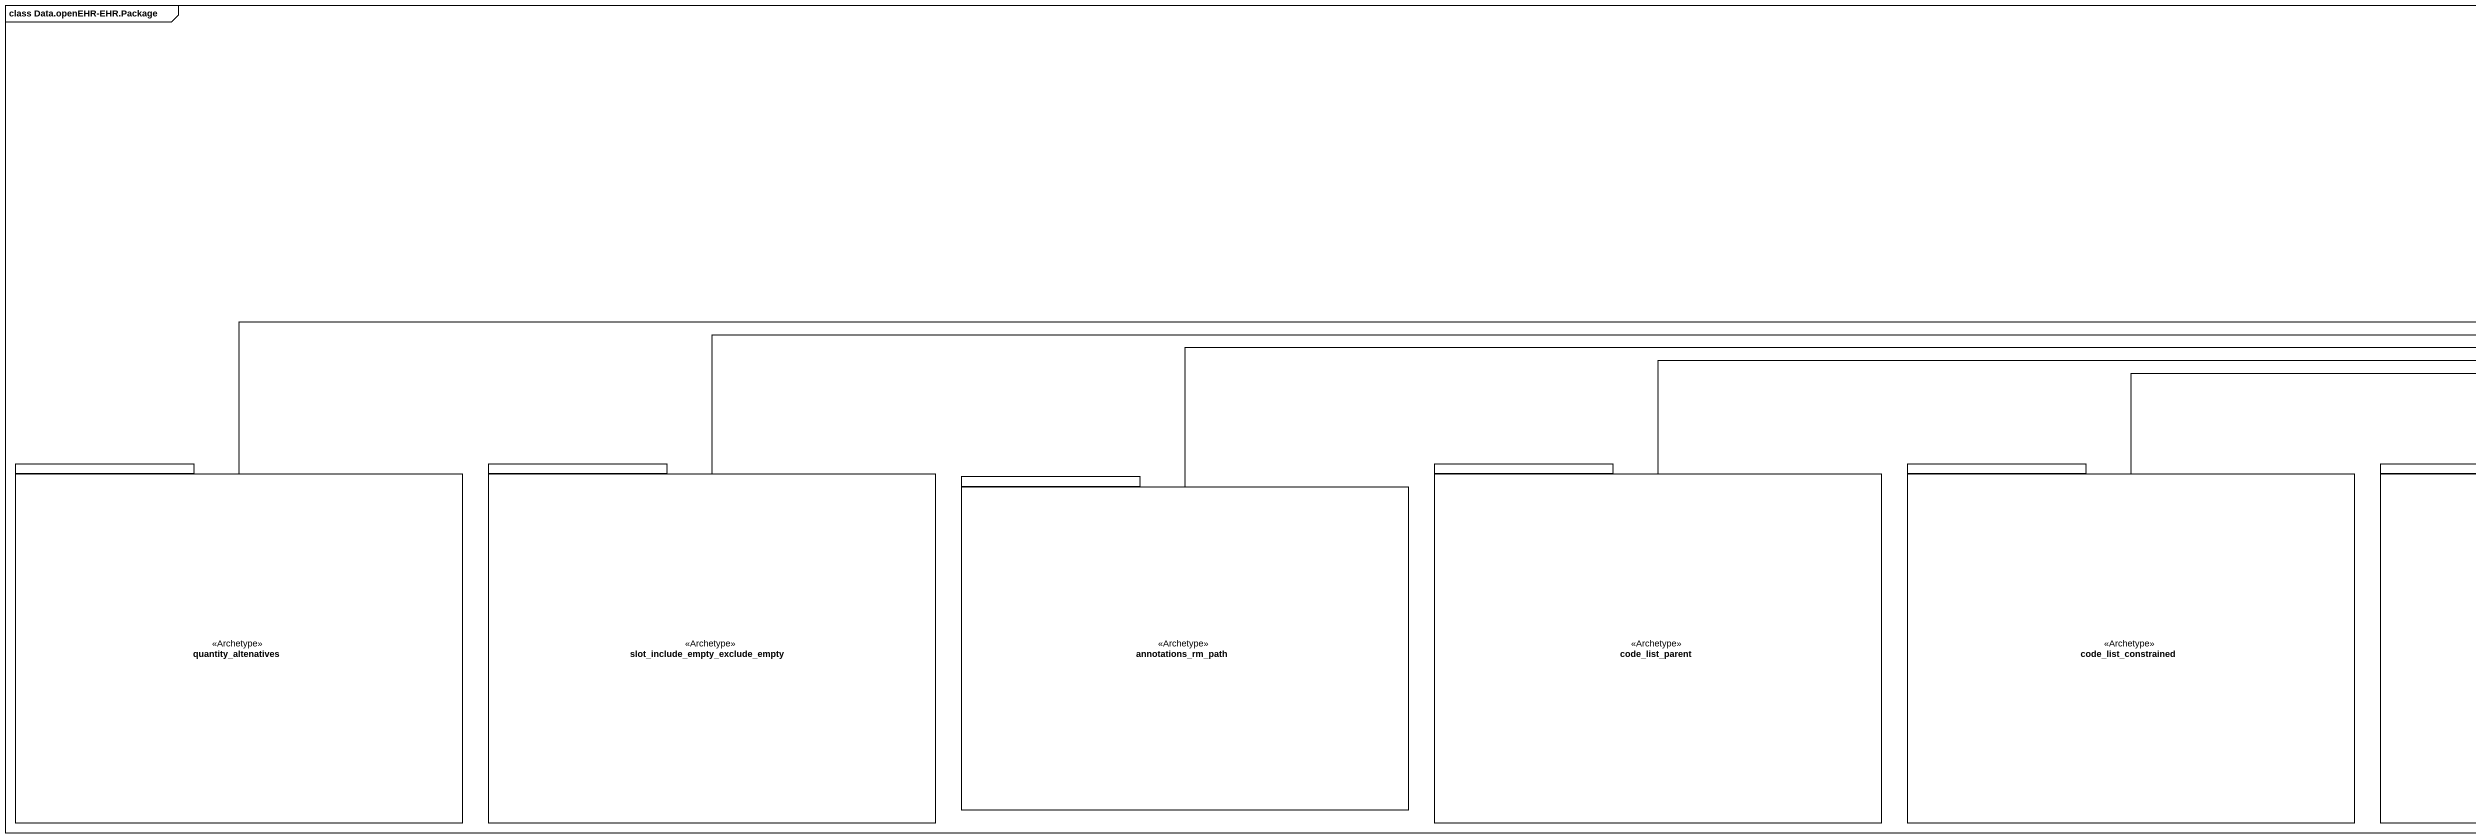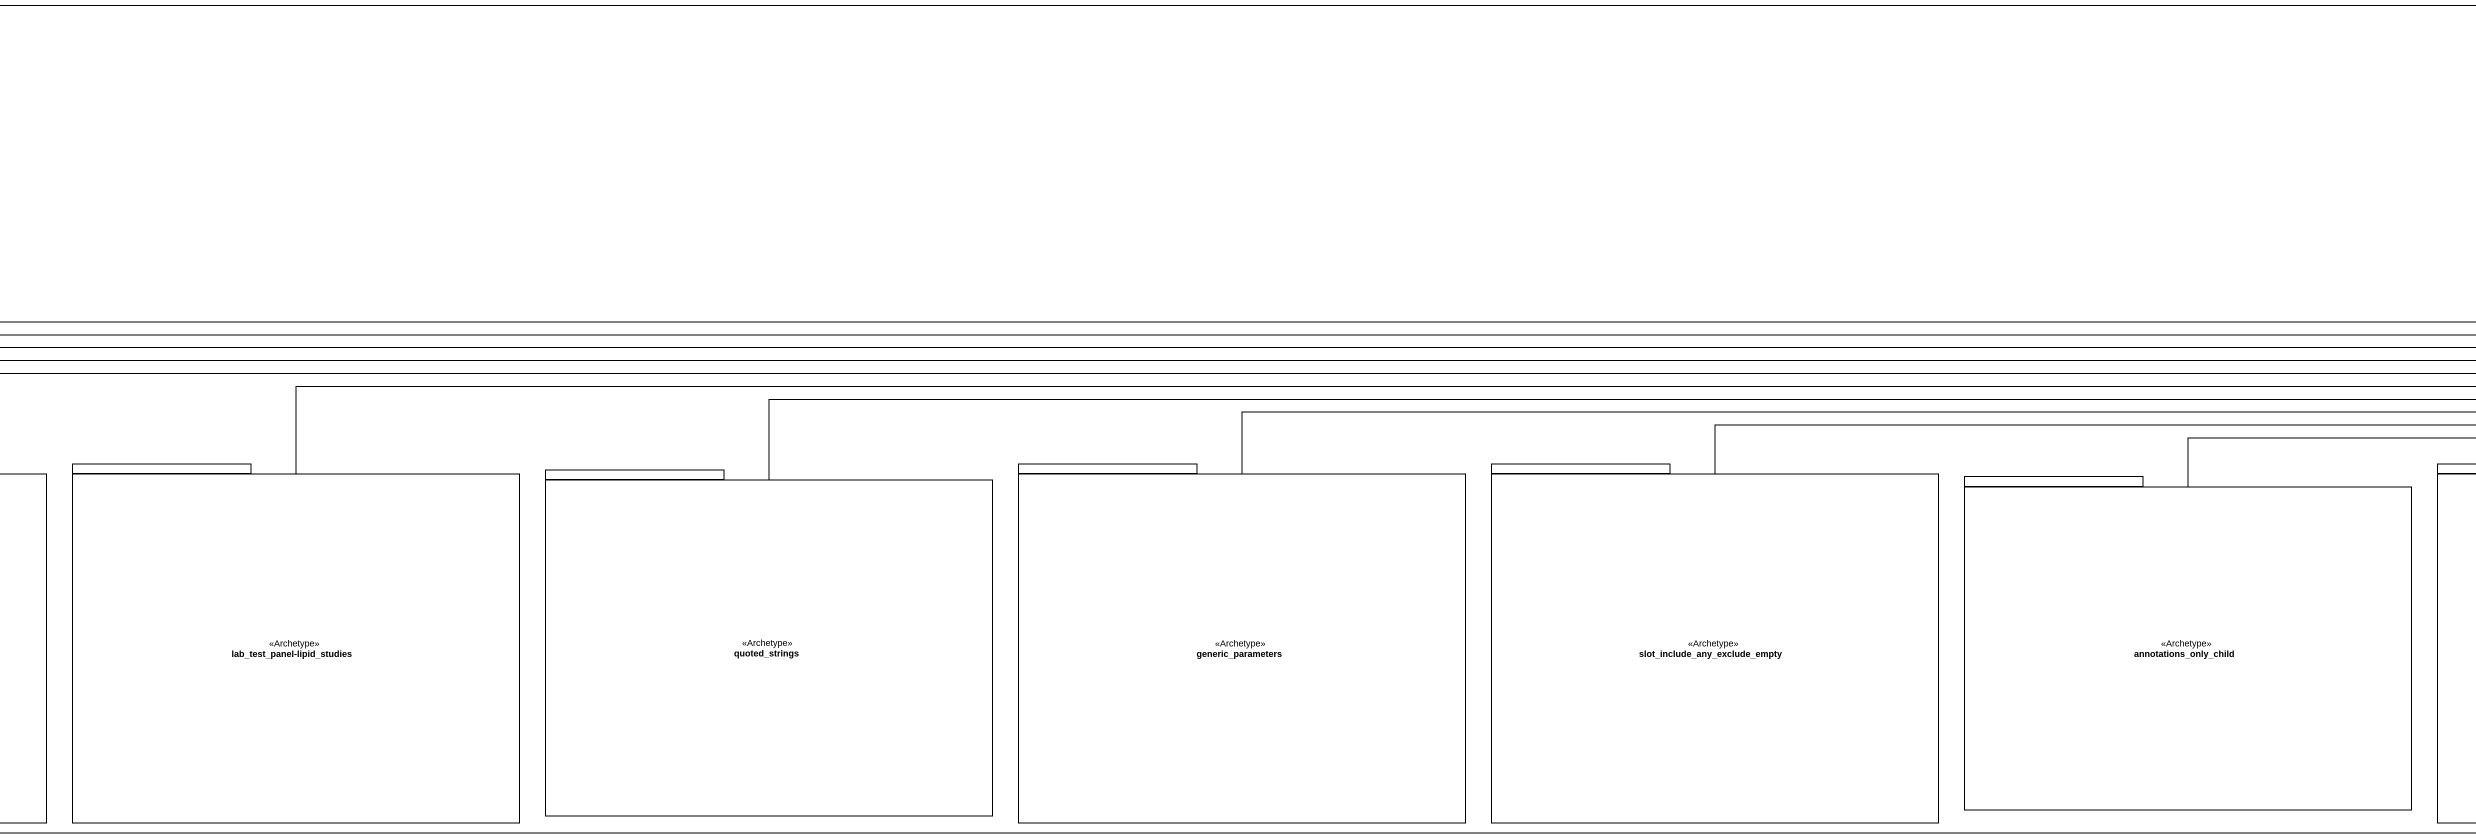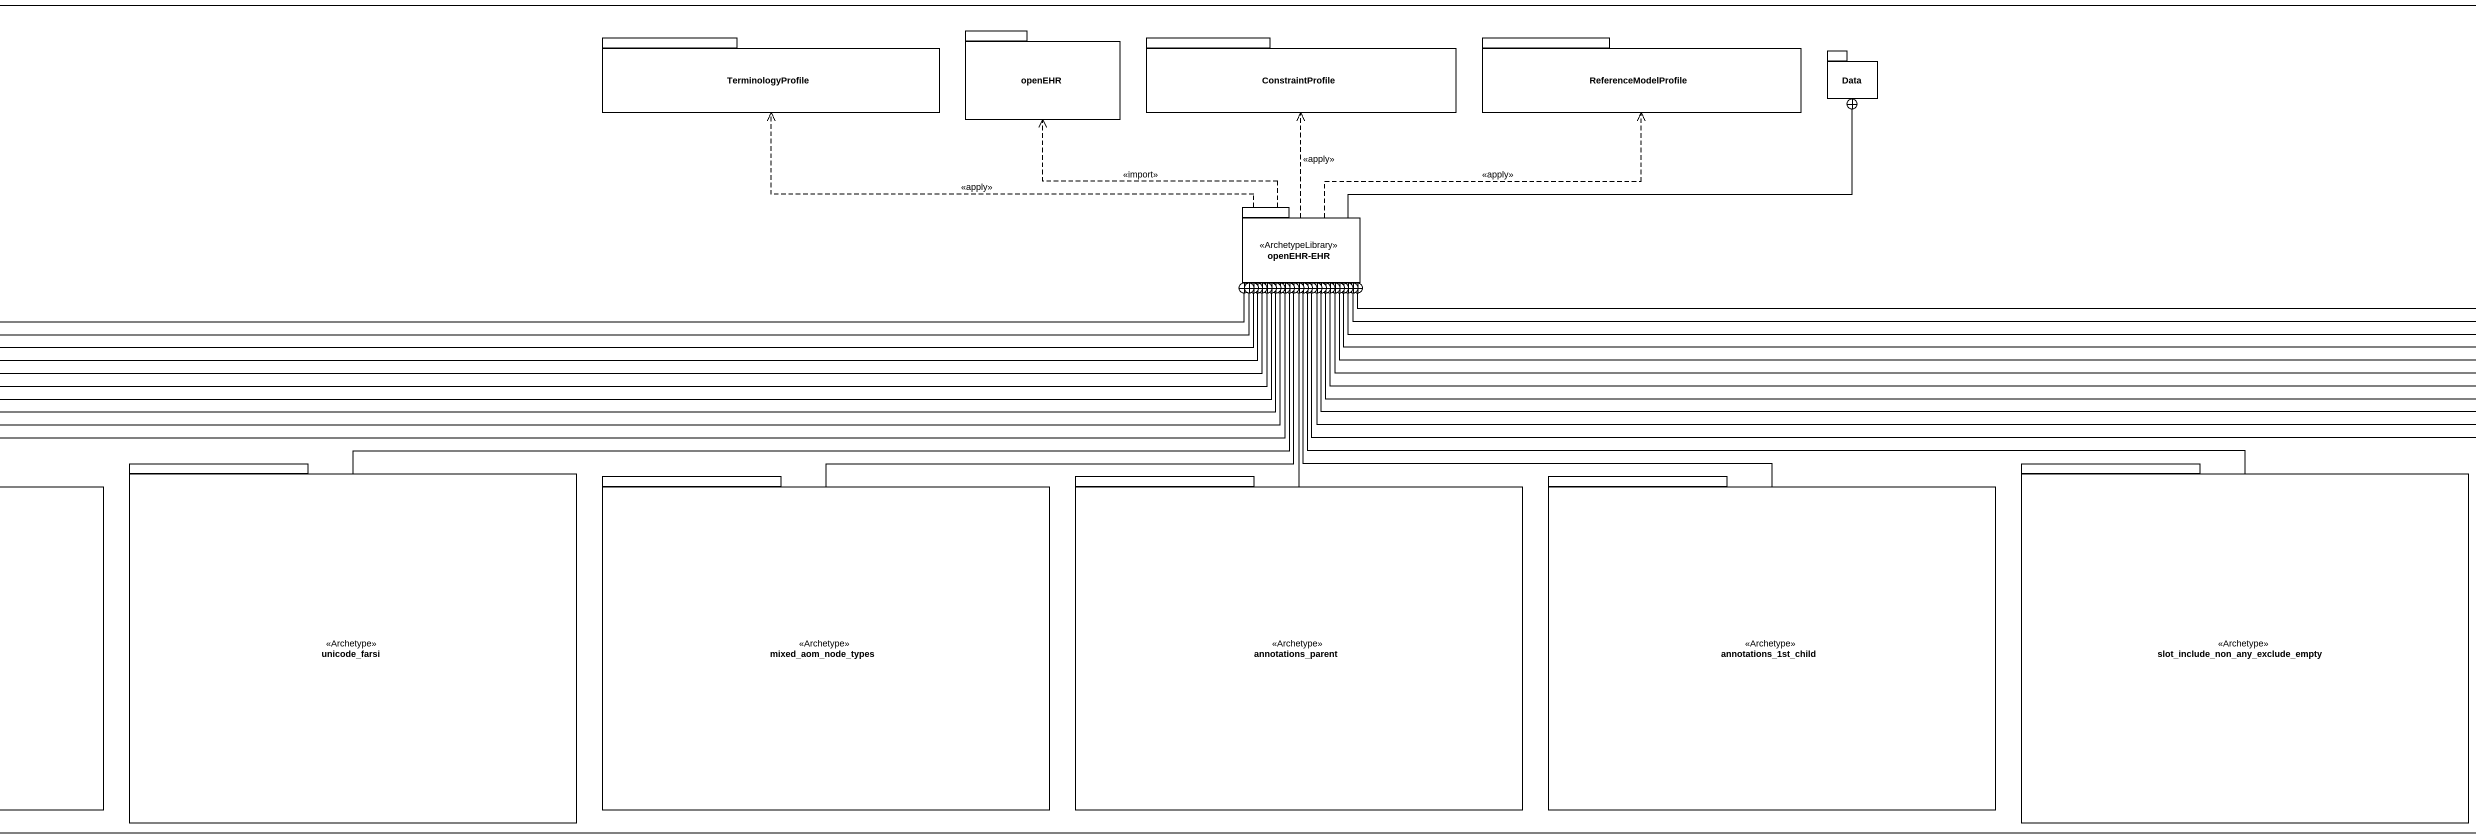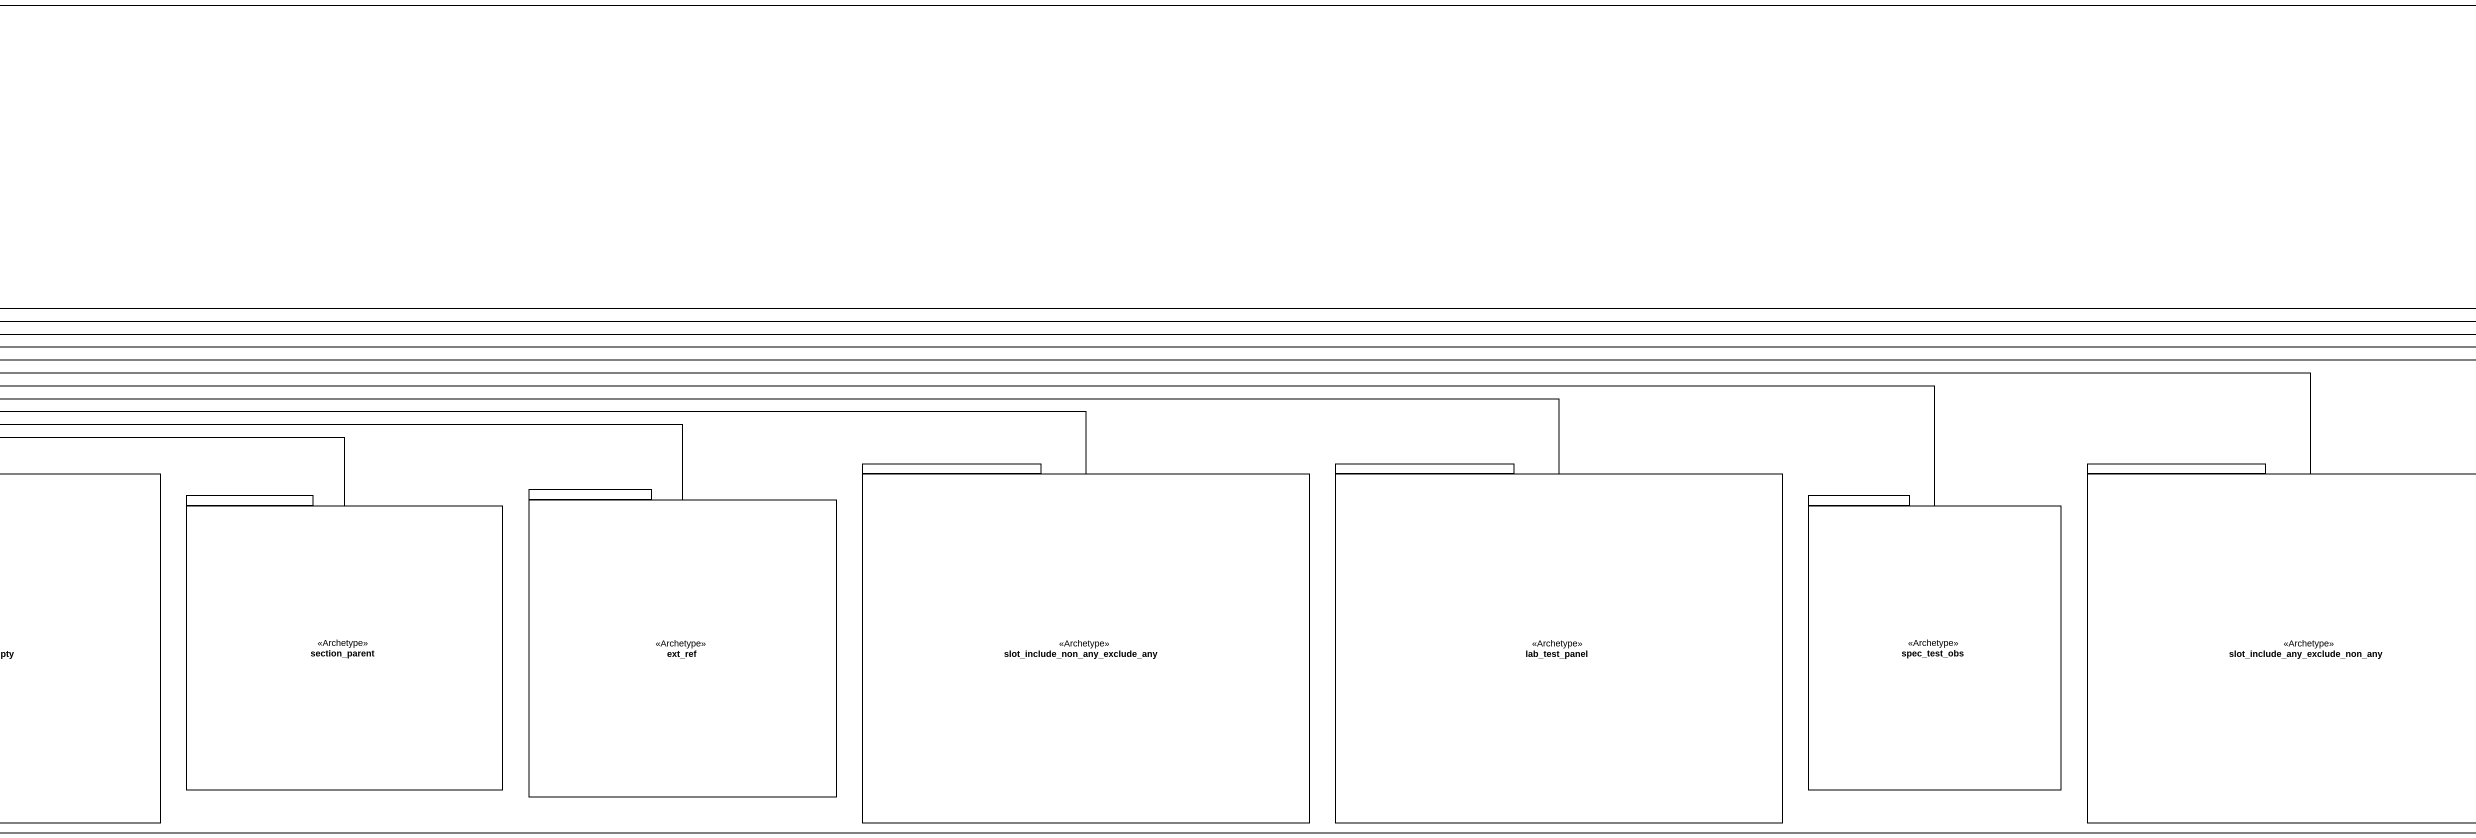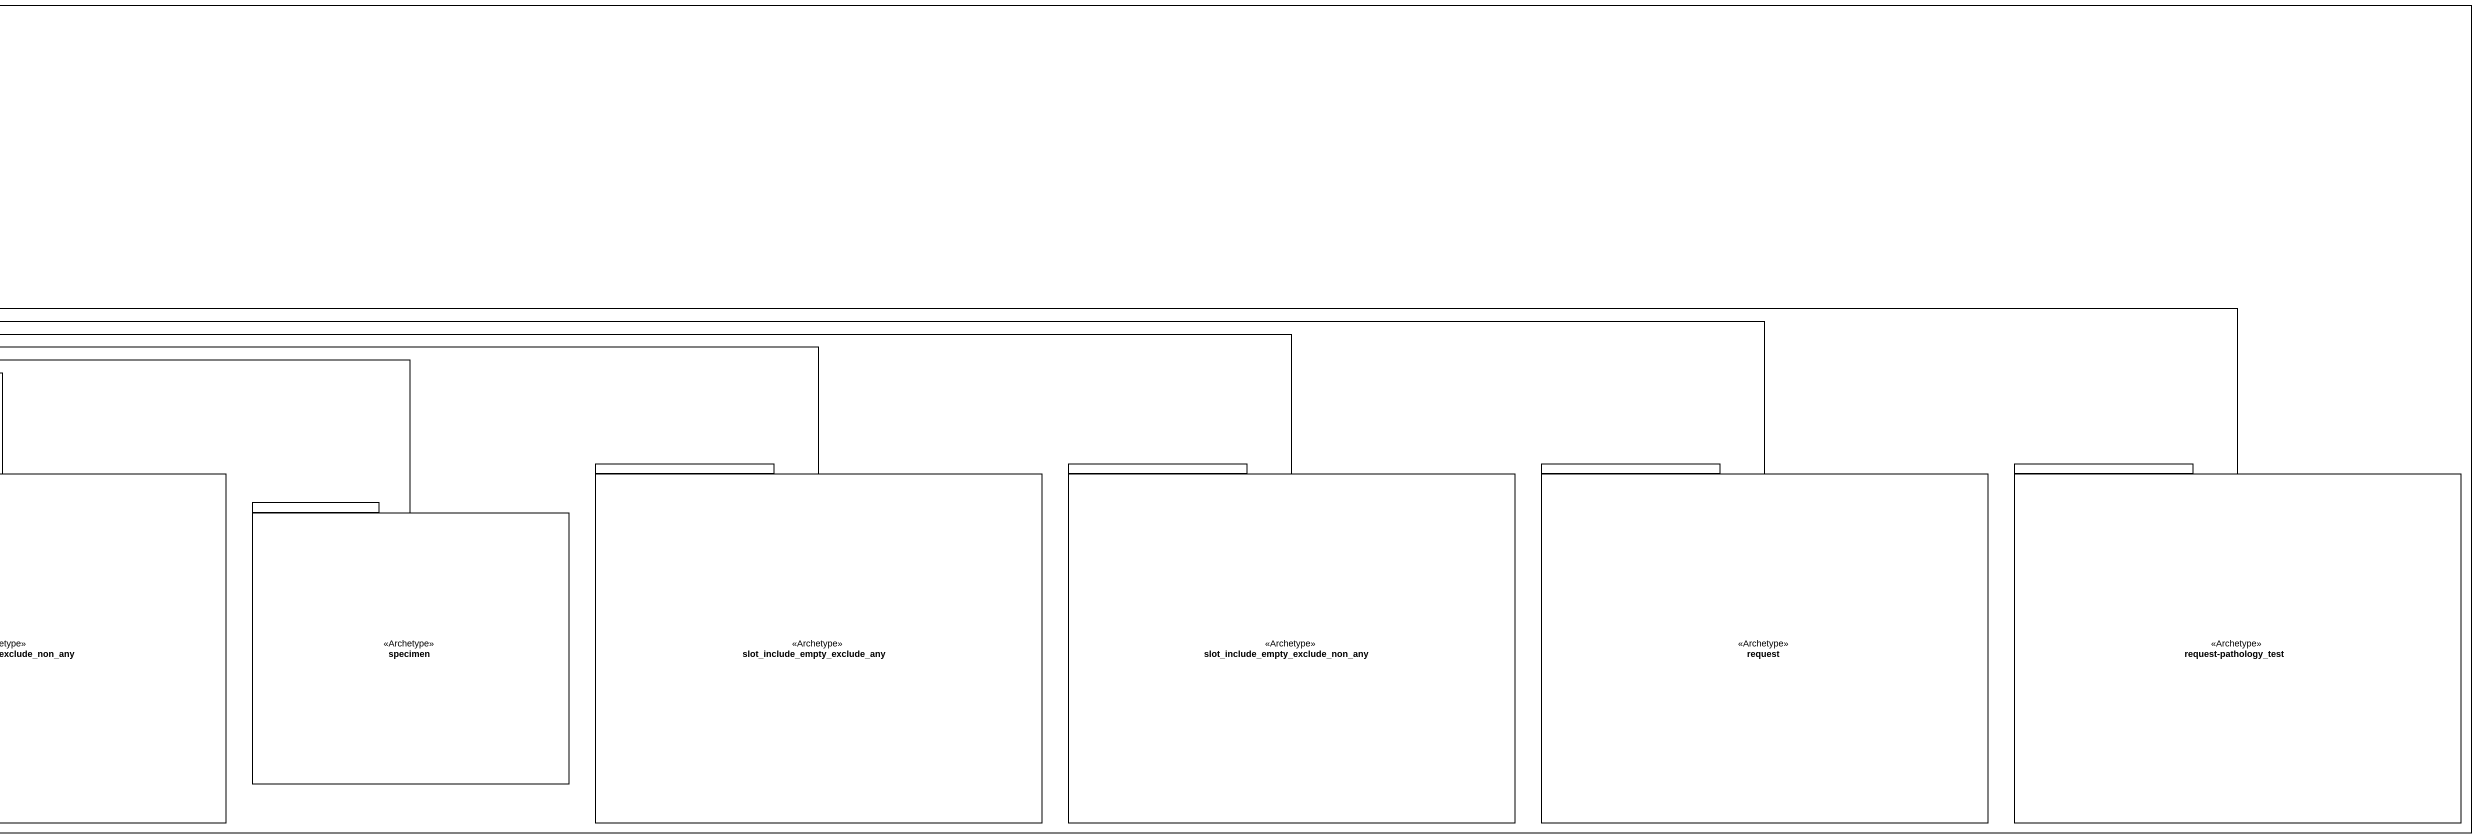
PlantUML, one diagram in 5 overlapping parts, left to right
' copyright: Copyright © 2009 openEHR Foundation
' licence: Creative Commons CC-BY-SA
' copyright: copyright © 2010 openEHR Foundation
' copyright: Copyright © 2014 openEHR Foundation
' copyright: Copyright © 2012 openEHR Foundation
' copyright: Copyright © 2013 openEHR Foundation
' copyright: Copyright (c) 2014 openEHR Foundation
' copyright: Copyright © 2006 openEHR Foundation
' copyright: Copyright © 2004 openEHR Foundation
@startuml
mainframe class Data.openEHR-EHR.Package
package TerminologyProfile {
}
package openEHR {
}
package ConstraintProfile {
}
package ReferenceModelProfile {
}
package Data {
}
package "openEHR-EHR" as openEHR_EHR <<ArchetypeLibrary>> {
}
package quantity_altenatives <<Archetype>> {
}
package "slot_include_empty_exclude_empty" as slot_include_empty_exclude <<Archetype>> {
}
package code_list_parent <<Archetype>> {
}
package code_list_constrained <<Archetype>> {
}
package "lab_test_panel-lipid_studies" as lab_test_panel_lipid_studies <<Archetype>> {
}
package generic_parameters <<Archetype>> {
}
package "slot_include_any_exclude_empty" as slot_include_any_exclude <<Archetype>> {
}
package unicode_farsi <<Archetype>> {
}
package "slot_include_non_any_exclude_empty" as slot_include_non_any <<Archetype>> {
}
package "slot_include_non_any_exclude_any" as slot_include_non_any_2 <<Archetype>> {
}
package lab_test_panel <<Archetype>> {
}
package "slot_include_any_exclude_non_any" as slot_include_any_exclude_2 <<Archetype>> {
}
package "slot_include_empty_exclude_any" as slot_include_empty_exclude_2 <<Archetype>> {
}
package "slot_include_empty_exclude_non_any" as slot_include_empty_exclude_3 <<Archetype>> {
}
package request <<Archetype>> {
}
package "request-pathology_test" as request_pathology_test <<Archetype>> {
}
package annotations_rm_path <<Archetype>> {
}
package quoted_strings <<Archetype>> {
}
package annotations_only_child <<Archetype>> {
}
package mixed_aom_node_types <<Archetype>> {
}
package annotations_parent <<Archetype>> {
}
package annotations_1st_child <<Archetype>> {
}
package section_parent <<Archetype>> {
}
package ext_ref <<Archetype>> {
}
package spec_test_obs <<Archetype>> {
}
package specimen <<Archetype>> {
}
openEHR_EHR .left.> TerminologyProfile : <<apply>>
openEHR_EHR .up.> openEHR : <<import>>
openEHR_EHR .up.> ConstraintProfile : <<apply>>
openEHR_EHR .right.> ReferenceModelProfile : <<apply>>
openEHR_EHR -right-+ Data
quantity_altenatives -right-+ openEHR_EHR
slot_include_empty_exclude -right-+ openEHR_EHR
code_list_parent -right-+ openEHR_EHR
code_list_constrained -right-+ openEHR_EHR
lab_test_panel_lipid_studies -right-+ openEHR_EHR
generic_parameters -right-+ openEHR_EHR
slot_include_any_exclude -right-+ openEHR_EHR
unicode_farsi -right-+ openEHR_EHR
slot_include_non_any -left-+ openEHR_EHR
slot_include_non_any_2 -left-+ openEHR_EHR
lab_test_panel -left-+ openEHR_EHR
slot_include_any_exclude_2 -left-+ openEHR_EHR
slot_include_empty_exclude_2 -left-+ openEHR_EHR
slot_include_empty_exclude_3 -left-+ openEHR_EHR
request -left-+ openEHR_EHR
request_pathology_test -left-+ openEHR_EHR
annotations_rm_path -right-+ openEHR_EHR
quoted_strings -right-+ openEHR_EHR
annotations_only_child -right-+ openEHR_EHR
mixed_aom_node_types -up-+ openEHR_EHR
annotations_parent -up-+ openEHR_EHR
annotations_1st_child -up-+ openEHR_EHR
section_parent -left-+ openEHR_EHR
ext_ref -left-+ openEHR_EHR
spec_test_obs -left-+ openEHR_EHR
specimen -left-+ openEHR_EHR
@enduml
